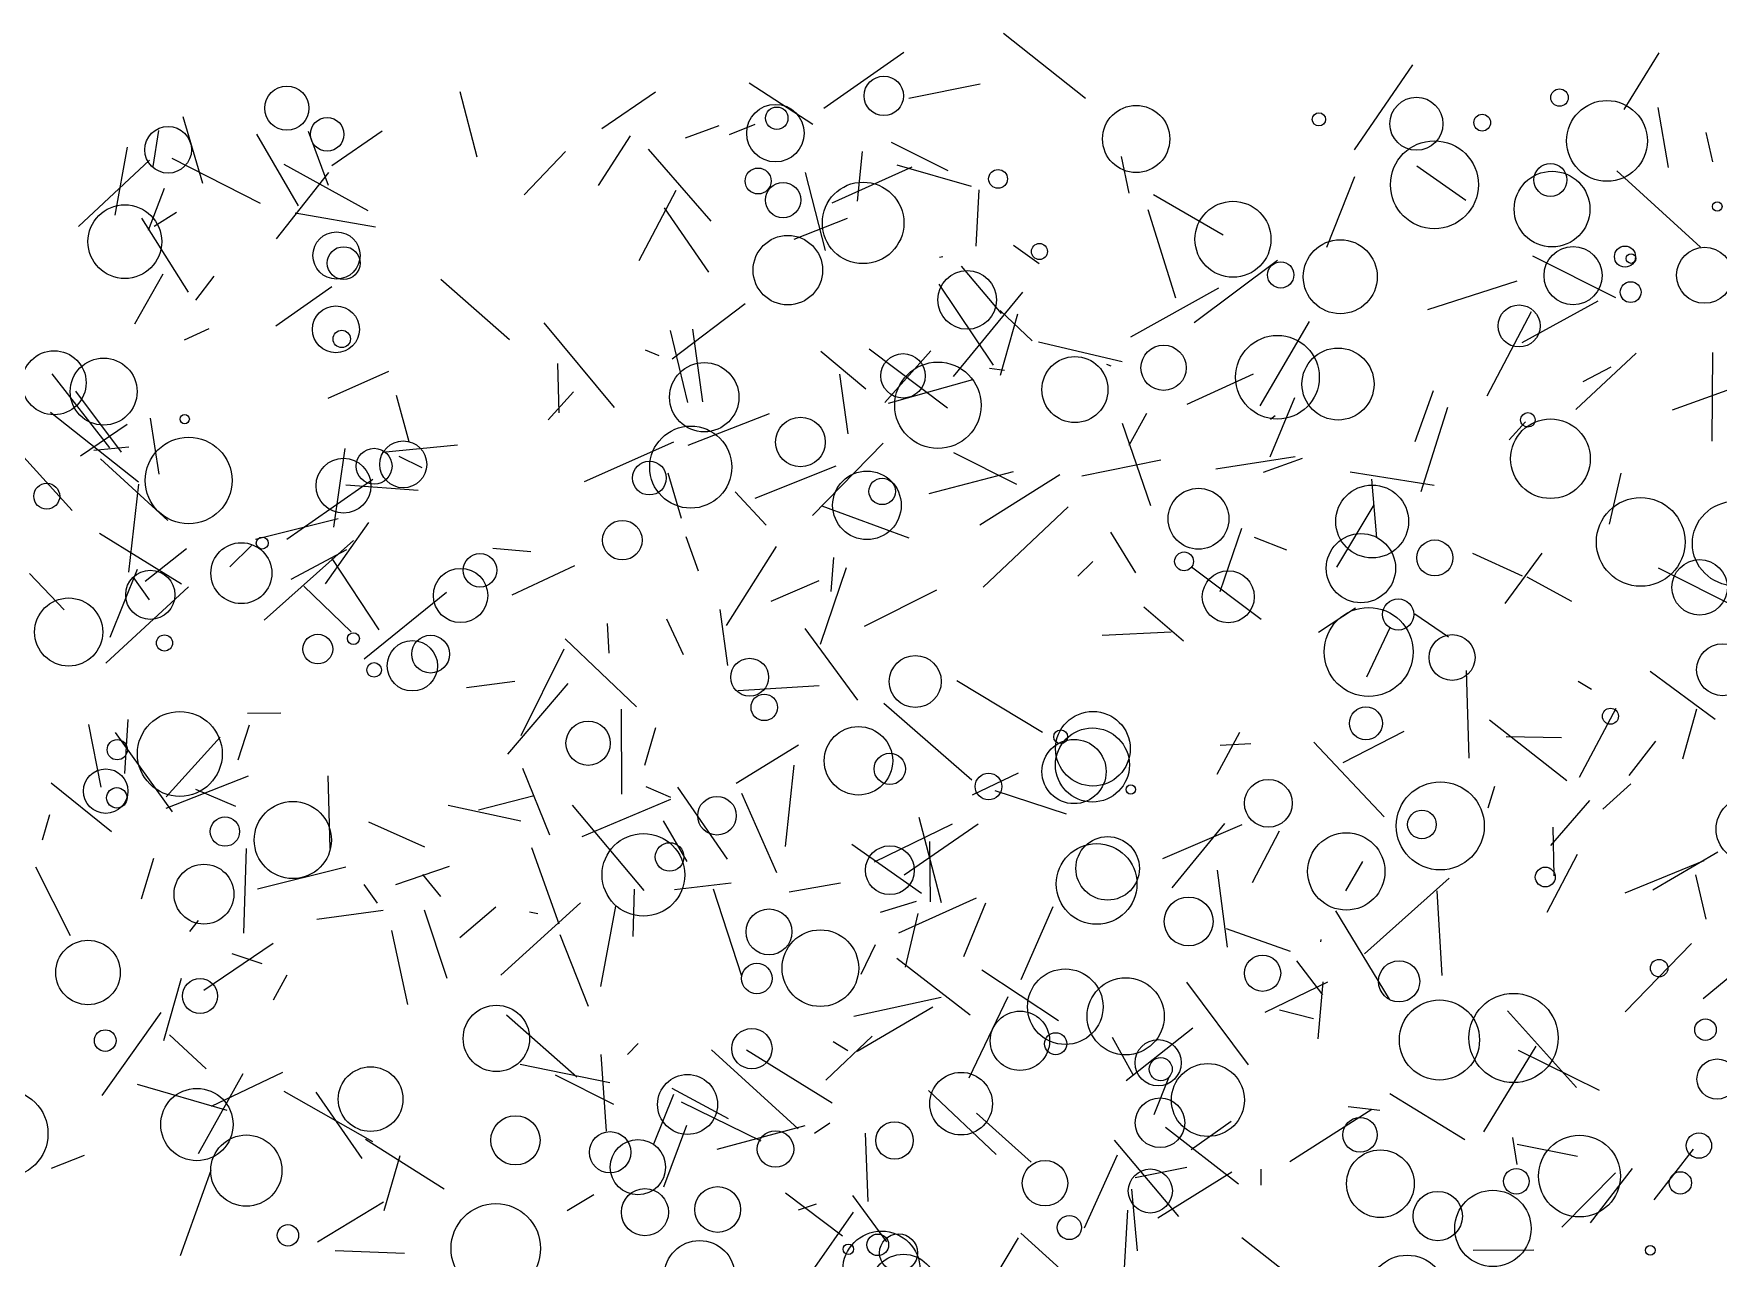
# Model space of a CAD drawing. Header units: millimetres. Extents: x -15 to 2017, y -16 to 2019.
# Drawn here: x 974.7 to 1350.7, y 1740.4 to 2013.7 of the extents above; entities that cross this region are included whole.
import ezdxf

# ---------------------------------------------------------------- set-up
doc = ezdxf.new("R2010")
doc.units = ezdxf.units.MM

msp = doc.modelspace()

# ---------------------------------------------------------------- linework, layer by layer
at = {"color": 50}
for p, q in [((1209.46, 1999.3), (1191.17, 2013.74)), ((1347.41, 1829.08), (1329.84, 1821.88)), ((1061.81, 1818.17), (1066.93, 1802.87))]:
    msp.add_line(p, q, dxfattribs=at)
at = {"color": 185}
msp.add_line((1151.04, 1997.09), (1168.93, 2009.58), dxfattribs=at)
at = {"color": 40}
for p, q in [((1329.65, 1996.81), (1337.48, 2009.43)), ((1221.05, 1742.01), (1219.79, 1755.78))]:
    msp.add_line(p, q, dxfattribs=at)
at = {"color": 114}
msp.add_line((1269.45, 1987.83), (1282.47, 2006.81), dxfattribs=at)
at = {"color": 5}
for p, q in [((1073.68, 1986.14), (1069.89, 2000.79)), ((1046.11, 1900.63), (1026.17, 1882.82)), ((1277.37, 1777.14), (1294.09, 1766.91))]:
    msp.add_line(p, q, dxfattribs=at)
at = {"color": 168}
for p, q in [((1101.51, 1992.54), (1113.44, 2000.72)), ((1179.7, 1837.28), (1162.24, 1828.83))]:
    msp.add_line(p, q, dxfattribs=at)
at = {"color": 222}
for p, q in [((1148.61, 1993.45), (1134.35, 2002.71)), ((1007.68, 1890.83), (989.41, 1902.16))]:
    msp.add_line(p, q, dxfattribs=at)
at = {"color": 141}
for p, q in [((1170.02, 1999.36), (1185.96, 2002.52)), ((1335.49, 1871.44), (1349.99, 1860.74)), ((1220.11, 1781.31), (1215.49, 1789.67))]:
    msp.add_line(p, q, dxfattribs=at)
at = {"color": 99}
for p, q in [((1339.57, 1983.86), (1337.23, 1997.24)), ((1120.8, 1921.91), (1138.93, 1928.93))]:
    msp.add_line(p, q, dxfattribs=at)
at = {"color": 133}
msp.add_line((1012.42, 1980.33), (1008.05, 1995.2), dxfattribs=at)
at = {"color": 25}
for p, q in [((1120.2, 1990.5), (1127.66, 1993.25)), ((1306.96, 1892.64), (1295.88, 1897.72)), ((1350.56, 1831.02), (1336.08, 1822.56)), ((1052.95, 1751.02), (1056.5, 1763.3))]:
    msp.add_line(p, q, dxfattribs=at)
at = {"color": 44}
for p, q in [((1135.67, 1993.5), (1129.95, 1991.18)), ((1319.03, 1778.49), (1303.66, 1795.63))]:
    msp.add_line(p, q, dxfattribs=at)
at = {"color": 71}
msp.add_line((1002.56, 1992.14), (1001.28, 1984.1), dxfattribs=at)
at = {"color": 84}
for p, q in [((1033.81, 1975.29), (1024.48, 1991.27)), ((1005.53, 1985.94), (1025.28, 1975.89)), ((1262.41, 1802.11), (1261.26, 1789.33))]:
    msp.add_line(p, q, dxfattribs=at)
at = {"color": 124}
for p, q in [((1035.93, 1991.94), (1040.4, 1979.89)), ((1316.89, 1846.95), (1299.62, 1860.53))]:
    msp.add_line(p, q, dxfattribs=at)
at = {"color": 10}
msp.add_line((1052.5, 1991.99), (1041.22, 1984.26), dxfattribs=at)
at = {"color": 43}
for p, q in [((1107.81, 1990.93), (1100.67, 1979.83)), ((1165.09, 1744.08), (1157.49, 1754.37))]:
    msp.add_line(p, q, dxfattribs=at)
at = {"color": 183}
for p, q in [((1166.05, 1989.51), (1178.69, 1983.23)), ((1030.55, 1984.6), (1049.25, 1974.24))]:
    msp.add_line(p, q, dxfattribs=at)
at = {"color": 139}
for p, q in [((1347.88, 1991.69), (1349.36, 1985.13)), ((1232.08, 1760.62), (1220.53, 1758.33))]:
    msp.add_line(p, q, dxfattribs=at)
at = {"color": 126}
for p, q in [((984.68, 1970.72), (1000.56, 1985.47)), ((1215.14, 1939.51), (1214.2, 1939.91)), ((1091.98, 1814.96), (1085.84, 1832.01)), ((1142.48, 1754.98), (1155.22, 1745.37))]:
    msp.add_line(p, q, dxfattribs=at)
at = {"color": 154}
for p, q in [((995.58, 1988.37), (992.83, 1973.2)), ((1153.1, 1788.78), (1156.37, 1786.73))]:
    msp.add_line(p, q, dxfattribs=at)
at = {"color": 16}
for p, q in [((1093.39, 1987.45), (1084.16, 1977.76)), ((976.63, 1833.8), (978.32, 1839.47))]:
    msp.add_line(p, q, dxfattribs=at)
at = {"color": 112}
for p, q in [((1125.87, 1971.85), (1111.89, 1987.96)), ((1140.55, 1826.41), (1132.73, 1844.14))]:
    msp.add_line(p, q, dxfattribs=at)
at = {"color": 227}
msp.add_line((1158.56, 1976.34), (1159.67, 1987.4), dxfattribs=at)
at = {"color": 128}
for p, q in [((1217.41, 1986.34), (1219.09, 1978.13)), ((1149.98, 1868.18), (1131.9, 1867.06)), ((1086.36, 1843.61), (1073.98, 1840.43))]:
    msp.add_line(p, q, dxfattribs=at)
at = {"color": 162}
for p, q in [((1028.92, 1967.94), (1040.59, 1982.75)), ((1077.17, 1898.86), (1085.68, 1898.12)), ((1083.51, 1857.07), (1093.1, 1876.44)), ((1057.49, 1741.41), (1042.01, 1742.05))]:
    msp.add_line(p, q, dxfattribs=at)
at = {"color": 254}
for p, q in [((1151.38, 1965.33), (1146.92, 1982.74)), ((1119.7, 1875.06), (1116.01, 1883.05)), ((1159.34, 1803.81), (1162.56, 1810.39))]:
    msp.add_line(p, q, dxfattribs=at)
at = {"color": 134}
msp.add_line((1152.89, 1976), (1170.76, 1983.99), dxfattribs=at)
at = {"color": 60}
for p, q in [((1167.32, 1984.47), (1183.96, 1979.72)), ((1160.41, 1934.35), (1150.36, 1942.79)), ((1042.68, 1905.45), (1024.21, 1900.8))]:
    msp.add_line(p, q, dxfattribs=at)
at = {"color": 127}
msp.add_line((1263.33, 1966.09), (1269.54, 1981.89), dxfattribs=at)
at = {"color": 51}
for p, q in [((1294.31, 1976.5), (1283.37, 1984.19)), ((1252.26, 1963.1), (1233.66, 1949.2)), ((1347.96, 1816.07), (1345.65, 1825.94))]:
    msp.add_line(p, q, dxfattribs=at)
at = {"color": 101}
for p, q in [((1346.68, 1966.05), (1328.02, 1983.09)), ((1083.4, 1837.95), (1067.22, 1841.48))]:
    msp.add_line(p, q, dxfattribs=at)
at = {"color": 217}
for p, q in [((1000.34, 1969.91), (1003.92, 1979.28)), ((1205.54, 1908.1), (1186.59, 1890.18)), ((1233.4, 1791.74), (1218.52, 1779.97))]:
    msp.add_line(p, q, dxfattribs=at)
at = {"color": 107}
for p, q in [((1118.02, 1978.75), (1109.74, 1963.01)), ((1178.64, 1930.17), (1161.15, 1943.35))]:
    msp.add_line(p, q, dxfattribs=at)
at = {"color": 167}
msp.add_line((1185.61, 1978.91), (1184.94, 1966.27), dxfattribs=at)
at = {"color": 22}
for p, q in [((1224.6, 1977.81), (1240.17, 1968.81)), ((1146.81, 1880.98), (1158.58, 1864.97))]:
    msp.add_line(p, q, dxfattribs=at)
at = {"color": 1}
msp.add_line((1006.57, 1973.85), (1001.59, 1970.68), dxfattribs=at)
at = {"color": 109}
for p, q in [((1115.4, 1974.87), (1125.28, 1960.47)), ((1004.61, 1905.1), (989.63, 1918.86)), ((1004.25, 1840.85), (1022.63, 1848.05))]:
    msp.add_line(p, q, dxfattribs=at)
at = {"color": 210}
msp.add_line((1223.36, 1974.47), (1229.51, 1954.78), dxfattribs=at)
at = {"color": 253}
msp.add_line((1009.26, 1956.02), (998.84, 1972.56), dxfattribs=at)
at = {"color": 199}
for p, q in [((1050.98, 1970.57), (1033.04, 1973.69)), ((1150.3, 1877.48), (1156.09, 1894.6))]:
    msp.add_line(p, q, dxfattribs=at)
at = {"color": 189}
for p, q in [((1156.22, 1972.47), (1144.35, 1967.81)), ((1044.14, 1921.12), (1041.59, 1903.6))]:
    msp.add_line(p, q, dxfattribs=at)
at = {"color": 95}
for p, q in [((1199.12, 1962.35), (1193.37, 1966.45)), ((1140.43, 1899.28), (1129.26, 1881.61)), ((1071.28, 1867.78), (1082.07, 1869.22))]:
    msp.add_line(p, q, dxfattribs=at)
at = {"color": 144}
msp.add_line((1177.62, 1963.96), (1176.87, 1963.74), dxfattribs=at)
at = {"color": 23}
for p, q in [((1309.19, 1964.14), (1327.69, 1954.82)), ((1117.16, 1941.13), (1133.46, 1953.5)), ((1095.15, 1933.77), (1089.52, 1927.52))]:
    msp.add_line(p, q, dxfattribs=at)
at = {"color": 187}
for p, q in [((997.26, 1948.96), (1003.56, 1960.12)), ((995.05, 1848.62), (995.82, 1860.67))]:
    msp.add_line(p, q, dxfattribs=at)
at = {"color": 156}
for p, q in [((1014.89, 1959.64), (1010.78, 1954.23)), ((1327.7, 1759.46), (1315.78, 1747.33))]:
    msp.add_line(p, q, dxfattribs=at)
at = {"color": 213}
for p, q in [((1080.86, 1945.4), (1065.53, 1958.85)), ((1197.54, 1945.14), (1190.43, 1951.97))]:
    msp.add_line(p, q, dxfattribs=at)
at = {"color": 246}
for p, q in [((1181.73, 1961.84), (1190.62, 1951.31)), ((1179.97, 1937.21), (1195.47, 1956)), ((1114.26, 1941.86), (1111.23, 1943.06)), ((1277.42, 1881.27), (1272.12, 1870.11)), ((1241.94, 1770.9), (1233.05, 1764.55))]:
    msp.add_line(p, q, dxfattribs=at)
at = {"color": 143}
msp.add_line((1041.21, 1957.22), (1028.71, 1948.46), dxfattribs=at)
at = {"color": 32}
for p, q in [((1176.7, 1957.79), (1188.85, 1939.76)), ((1108.68, 1822.8), (1108.43, 1812.24))]:
    msp.add_line(p, q, dxfattribs=at)
at = {"color": 7}
for p, q in [((1219.59, 1946.03), (1239.18, 1956.97)), ((982.91, 1812.35), (975.21, 1827.7))]:
    msp.add_line(p, q, dxfattribs=at)
at = {"color": 129}
msp.add_line((1305.67, 1958.51), (1285.8, 1952.06), dxfattribs=at)
at = {"color": 54}
msp.add_line((1299.11, 1932.87), (1309, 1951.69), dxfattribs=at)
at = {"color": 198}
msp.add_line((1323.76, 1954.04), (1306.8, 1944.74), dxfattribs=at)
at = {"color": 136}
msp.add_line((1013.81, 1947.84), (1008.31, 1945.31), dxfattribs=at)
at = {"color": 49}
for p, q in [((1104.3, 1930.26), (1088.65, 1949.19)), ((1259.39, 1949.49), (1248.32, 1930.66)), ((1111.35, 1845.71), (1116.82, 1843.31)), ((1365.94, 1813.77), (1347.26, 1798.31))]:
    msp.add_line(p, q, dxfattribs=at)
at = {"color": 225}
for p, q in [((1121.73, 1947.75), (1123.93, 1931.58)), ((1244.27, 1903.28), (1239.4, 1889.12)), ((990.77, 1873.22), (1009.25, 1890.26)), ((1289.04, 1803.48), (1287.93, 1822.38))]:
    msp.add_line(p, q, dxfattribs=at)
at = {"color": 255}
msp.add_line((1190.47, 1937.48), (1194.32, 1951.18), dxfattribs=at)
at = {"color": 105}
for p, q in [((1116.72, 1947.51), (1120.63, 1931.44)), ((1083.78, 1849.78), (1089.79, 1834.91)), ((1012.7, 1800.25), (1028.14, 1810.72))]:
    msp.add_line(p, q, dxfattribs=at)
at = {"color": 193}
msp.add_line((1198.92, 1944.93), (1217.66, 1940.59), dxfattribs=at)
at = {"color": 228}
msp.add_line((1091.61, 1940.11), (1091.92, 1929.1), dxfattribs=at)
at = {"color": 111}
msp.add_line((1174.91, 1942.92), (1164.66, 1931.38), dxfattribs=at)
at = {"color": 108}
for p, q in [((1318.86, 1929.87), (1332.37, 1942.39)), ((1232.13, 1931.05), (1246.94, 1937.78)), ((1061.37, 1916.82), (1056.24, 1919.35))]:
    msp.add_line(p, q, dxfattribs=at)
at = {"color": 121}
for p, q in [((1349.38, 1942.58), (1349.2, 1922.77)), ((1194.39, 1848.65), (1184.17, 1843.74)), ((1324.12, 1777.83), (1306.1, 1786.79))]:
    msp.add_line(p, q, dxfattribs=at)
at = {"color": 35}
for p, q in [((978.72, 1937.79), (991.65, 1921.29)), ((1153.23, 1896.78), (1152.61, 1889.22)), ((1248.67, 1882.99), (1233.09, 1894.64)), ((989.76, 1845.52), (987.02, 1859.55)), ((1252.71, 1795.82), (1260.31, 1793.91))]:
    msp.add_line(p, q, dxfattribs=at)
at = {"color": 192}
for p, q in [((1040.4, 1932.36), (1053.97, 1938.39)), ((1328.93, 1915.66), (1326.29, 1904.25)), ((1003.76, 1788.99), (1007.71, 1802.89))]:
    msp.add_line(p, q, dxfattribs=at)
at = {"color": 116}
for p, q in [((1156.45, 1924.41), (1154.61, 1937.72)), ((1174.85, 1819.93), (1174.72, 1833.42)), ((1249.52, 1795.32), (1263.51, 1802.07))]:
    msp.add_line(p, q, dxfattribs=at)
at = {"color": 85}
for p, q in [((1165.51, 1931.29), (1184.27, 1936.53)), ((1251.74, 1928.45), (1250.7, 1927.59))]:
    msp.add_line(p, q, dxfattribs=at)
at = {"color": 64}
for p, q in [((1188.01, 1939.08), (1191.34, 1938.62)), ((1144.34, 1850.47), (1142.45, 1832.28))]:
    msp.add_line(p, q, dxfattribs=at)
at = {"color": 207}
for p, q in [((1320.54, 1936.07), (1326.78, 1939.35)), ((1104.53, 1818.95), (1101.18, 1801.06))]:
    msp.add_line(p, q, dxfattribs=at)
at = {"color": 172}
msp.add_line((984.03, 1933.95), (994.26, 1920.33), dxfattribs=at)
at = {"color": 55}
for p, q in [((1058.51, 1922.65), (1055.65, 1932.99)), ((997.8, 1779.26), (1017.79, 1773.42))]:
    msp.add_line(p, q, dxfattribs=at)
at = {"color": 180}
for p, q in [((1250.65, 1919.27), (1256.19, 1932.56)), ((1180.76, 1869.38), (1199.87, 1857.79))]:
    msp.add_line(p, q, dxfattribs=at)
at = {"color": 147}
for p, q in [((1287.07, 1933.99), (1282.91, 1922.61)), ((1177.26, 1798.56), (1157.72, 1794.37))]:
    msp.add_line(p, q, dxfattribs=at)
at = {"color": 41}
msp.add_line((1340.43, 1929.8), (1357.21, 1935.81), dxfattribs=at)
at = {"color": 66}
for p, q in [((998.07, 1913.63), (978.48, 1929.16)), ((1195.12, 1802.58), (1202.25, 1818.92))]:
    msp.add_line(p, q, dxfattribs=at)
at = {"color": 45}
msp.add_line((1219.2, 1921.88), (1223.16, 1929.01), dxfattribs=at)
at = {"color": 47}
for p, q in [((1290.2, 1930.29), (1284.29, 1911.49)), ((1243.61, 1756.95), (1227.33, 1769.55))]:
    msp.add_line(p, q, dxfattribs=at)
at = {"color": 241}
msp.add_line((983.28, 1907.32), (965.37, 1927), dxfattribs=at)
at = {"color": 62}
for p, q in [((995.53, 1926.49), (985.15, 1919.44)), ((995.9, 1921.45), (988.13, 1920.66)), ((1265.26, 1817.92), (1277.21, 1798.23))]:
    msp.add_line(p, q, dxfattribs=at)
at = {"color": 215}
msp.add_line((1002.73, 1915.44), (1000.76, 1927.88), dxfattribs=at)
at = {"color": 48}
msp.add_line((1224.03, 1908.34), (1217.71, 1926.74), dxfattribs=at)
at = {"color": 34}
for p, q in [((1304.01, 1923.07), (1307.67, 1927.09)), ((1077.81, 1818.78), (1069.79, 1811.94)), ((1137.06, 1766.52), (1119.29, 1775.21))]:
    msp.add_line(p, q, dxfattribs=at)
at = {"color": 197}
for p, q in [((1069.25, 1921.85), (1052.47, 1920.24)), ((1023.33, 1899.51), (1018.48, 1894.73)), ((1336.65, 1855.79), (1330.7, 1848.14)), ((1300.69, 1845.67), (1299.21, 1840.87))]:
    msp.add_line(p, q, dxfattribs=at)
at = {"color": 57}
for p, q in [((1117.47, 1922.58), (1097.58, 1913.71)), ((1189.23, 1844.83), (1205.1, 1839.56))]:
    msp.add_line(p, q, dxfattribs=at)
at = {"color": 209}
for p, q in [((1164.26, 1922.35), (1148.52, 1906.21)), ((1116.26, 1915.69), (1119.22, 1905.6)), ((1203.82, 1738.01), (1195, 1745.98))]:
    msp.add_line(p, q, dxfattribs=at)
at = {"color": 194}
for p, q in [((1194.13, 1913.1), (1180.03, 1920.18)), ((1331.12, 1846.32), (1324.89, 1840.62)), ((1163.69, 1817.66), (1171.7, 1820.08)), ((1275.16, 1773.35), (1268.08, 1774.18)), ((1305.79, 1761.29), (1304.81, 1767.32))]:
    msp.add_line(p, q, dxfattribs=at)
at = {"color": 37}
for p, q in [((1226.23, 1918.55), (1208.6, 1914.97)), ((1160.25, 1768.29), (1160.83, 1753.08)), ((1248.66, 1756.7), (1248.66, 1760.3))]:
    msp.add_line(p, q, dxfattribs=at)
at = {"color": 135}
for p, q in [((1256.24, 1919.27), (1238.5, 1916.55)), ((1096.76, 1819.69), (1078.93, 1803.6))]:
    msp.add_line(p, q, dxfattribs=at)
at = {"color": 152}
for p, q in [((1249.14, 1915.88), (1257.85, 1919.01)), ((1022.09, 1831.87), (1021.49, 1812.98))]:
    msp.add_line(p, q, dxfattribs=at)
at = {"color": 38}
for p, q in [((1031.19, 1900.92), (1050.38, 1914.26)), ((1172.05, 1817.33), (1169.21, 1805.33))]:
    msp.add_line(p, q, dxfattribs=at)
at = {"color": 175}
msp.add_line((1135.75, 1910.08), (1153.8, 1917.24), dxfattribs=at)
at = {"color": 132}
for p, q in [((1174.52, 1911.06), (1193.36, 1915.97)), ((1167.34, 1807.38), (1183.71, 1794.73))]:
    msp.add_line(p, q, dxfattribs=at)
at = {"color": 100}
for p, q in [((1185.88, 1904.09), (1203.75, 1915.34)), ((1314.05, 1825.77), (1313.83, 1836.6)), ((1319.19, 1830.49), (1312.42, 1817.57))]:
    msp.add_line(p, q, dxfattribs=at)
at = {"color": 218}
msp.add_line((1268.5, 1915.94), (1287.25, 1912.96), dxfattribs=at)
at = {"color": 88}
for p, q in [((1274.43, 1901.17), (1273.32, 1914.29)), ((1176.16, 1889.54), (1160.04, 1881.43)), ((1271.28, 1828.93), (1267.46, 1822.38))]:
    msp.add_line(p, q, dxfattribs=at)
at = {"color": 216}
msp.add_line((995.96, 1893.51), (998.17, 1913.15), dxfattribs=at)
at = {"color": 91}
msp.add_line((1060.51, 1911.74), (1044.4, 1912.99), dxfattribs=at)
at = {"color": 251}
for p, q in [((1131.24, 1911.44), (1138.16, 1903.99)), ((1319.72, 1847.77), (1327.84, 1863.14))]:
    msp.add_line(p, q, dxfattribs=at)
at = {"color": 186}
msp.add_line((1170.11, 1901.11), (1150.65, 1908.28), dxfattribs=at)
at = {"color": 243}
msp.add_line((1265.53, 1894.64), (1273.9, 1908.6), dxfattribs=at)
at = {"color": 14}
for p, q in [((1039.8, 1890.9), (1049.47, 1904.6)), ((1040.86, 1831.85), (1040.45, 1848.08))]:
    msp.add_line(p, q, dxfattribs=at)
at = {"color": 238}
for p, q in [((1220.69, 1893.35), (1215.11, 1902.5)), ((1104.21, 1774.71), (1091.19, 1781.26))]:
    msp.add_line(p, q, dxfattribs=at)
at = {"color": 142}
for p, q in [((1008.84, 1898.71), (999.61, 1891.45)), ((1186.31, 1804.79), (1203.39, 1793.45))]:
    msp.add_line(p, q, dxfattribs=at)
at = {"color": 151}
msp.add_line((1120.24, 1901.48), (1123.02, 1893.8), dxfattribs=at)
at = {"color": 214}
msp.add_line((1254.37, 1898.46), (1247.19, 1901.27), dxfattribs=at)
at = {"color": 233}
for p, q in [((1032.2, 1891.96), (1044.62, 1898.57)), ((978.58, 1846.54), (992.08, 1835.63))]:
    msp.add_line(p, q, dxfattribs=at)
at = {"color": 29}
for p, q in [((1041.25, 1896.56), (1051.73, 1880.68)), ((973.75, 1893.22), (981.51, 1885.16))]:
    msp.add_line(p, q, dxfattribs=at)
at = {"color": 164}
for p, q in [((1095.37, 1894.95), (1081.4, 1888.4)), ((1260.4, 1855.62), (1276.12, 1838.93)), ((1066.3, 1755.78), (1048.74, 1766.9))]:
    msp.add_line(p, q, dxfattribs=at)
at = {"color": 56}
for p, q in [((1211.11, 1895.89), (1207.72, 1892.63)), ((1231.3, 1878.11), (1222.49, 1885.72)), ((1016.35, 1856.68), (1004.23, 1843.42)), ((1329.92, 1795.41), (1344.7, 1810.66))]:
    msp.add_line(p, q, dxfattribs=at)
at = {"color": 231}
for p, q in [((1303.07, 1886.56), (1311.36, 1897.78)), ((1022.76, 1859.39), (1020.23, 1851.55)), ((1129.56, 1829.47), (1118.44, 1845.56))]:
    msp.add_line(p, q, dxfattribs=at)
at = {"color": 179}
for p, q in [((997.81, 1894.1), (991.73, 1878.96)), ((1148.97, 1768.32), (1152.4, 1770.6))]:
    msp.add_line(p, q, dxfattribs=at)
at = {"color": 249}
for p, q in [((996.8, 1892.49), (1000.5, 1887.36)), ((1045.56, 1880.25), (1034.96, 1890.43)), ((1145.39, 1751.16), (1149.41, 1752.51))]:
    msp.add_line(p, q, dxfattribs=at)
at = {"color": 200}
msp.add_line((1149.93, 1891.62), (1139.25, 1887.01), dxfattribs=at)
at = {"color": 52}
for p, q in [((1307.97, 1892.46), (1317.9, 1887.08)), ((1116.85, 1842.77), (1097.03, 1834.46)), ((1117.69, 1822.73), (1130.38, 1824.16))]:
    msp.add_line(p, q, dxfattribs=at)
at = {"color": 146}
for p, q in [((1355.55, 1885.3), (1337.33, 1894.46)), ((1322.14, 1748.27), (1331.55, 1760.42))]:
    msp.add_line(p, q, dxfattribs=at)
at = {"color": 90}
msp.add_line((1066.84, 1888.99), (1048.42, 1874.08), dxfattribs=at)
at = {"color": 205}
msp.add_line((1127.84, 1885.21), (1129.57, 1872.7), dxfattribs=at)
at = {"color": 202}
msp.add_line((1261.47, 1880.17), (1269.69, 1885.54), dxfattribs=at)
at = {"color": 131}
for p, q in [((1282.93, 1884.22), (1290.43, 1879.13)), ((1244.35, 1837.1), (1226.62, 1829.53))]:
    msp.add_line(p, q, dxfattribs=at)
at = {"color": 138}
msp.add_line((1103.13, 1875.44), (1102.78, 1882.05), dxfattribs=at)
at = {"color": 130}
for p, q in [((1213.16, 1879.45), (1228.55, 1880.2)), ((1051.42, 1819.64), (1048.46, 1823.82))]:
    msp.add_line(p, q, dxfattribs=at)
at = {"color": 68}
for p, q in [((1109.2, 1863.51), (1093.35, 1878.64)), ((1182.31, 1807.71), (1187.22, 1819.73))]:
    msp.add_line(p, q, dxfattribs=at)
at = {"color": 73}
for p, q in [((1080.49, 1852.92), (1093.98, 1868.68)), ((992.87, 1857.78), (1005.64, 1840.01)), ((1019.79, 1841.26), (1010.91, 1845.01))]:
    msp.add_line(p, q, dxfattribs=at)
at = {"color": 103}
msp.add_line((1294.37, 1871.56), (1295, 1851.98), dxfattribs=at)
at = {"color": 166}
for p, q in [((1322.37, 1867.34), (1319.37, 1869.12)), ((1309.91, 1787.69), (1298.24, 1768.57))]:
    msp.add_line(p, q, dxfattribs=at)
at = {"color": 240}
for p, q in [((1022.43, 1862.09), (1029.86, 1862.16)), ((1110.97, 1822.44), (1094.92, 1841.49))]:
    msp.add_line(p, q, dxfattribs=at)
at = {"color": 176}
msp.add_line((1105.82, 1862.96), (1105.86, 1843.98), dxfattribs=at)
at = {"color": 75}
msp.add_line((1184.1, 1847.07), (1164.4, 1864.25), dxfattribs=at)
at = {"color": 221}
msp.add_line((1345.83, 1862.95), (1342.66, 1851.76), dxfattribs=at)
at = {"color": 53}
msp.add_line((1113.5, 1858.76), (1111.05, 1850.35), dxfattribs=at)
at = {"color": 78}
msp.add_line((1238.81, 1848.46), (1243.85, 1857.83), dxfattribs=at)
at = {"color": 122}
msp.add_line((1266.98, 1851.02), (1280.59, 1858.03), dxfattribs=at)
at = {"color": 19}
msp.add_line((1145.41, 1854.89), (1131.45, 1846.33), dxfattribs=at)
at = {"color": 77}
for p, q in [((1246.37, 1855.22), (1239.48, 1854.86)), ((1183.48, 1780.68), (1192.21, 1798.83)), ((1113.09, 1765.92), (1117.59, 1777.04))]:
    msp.add_line(p, q, dxfattribs=at)
at = {"color": 239}
msp.add_line((1315.7, 1856.53), (1303.36, 1856.78), dxfattribs=at)
at = {"color": 46}
msp.add_line((1321.92, 1842.59), (1313.21, 1832.53), dxfattribs=at)
at = {"color": 102}
for p, q in [((1172.26, 1838.83), (1177.21, 1819.81)), ((1085.32, 1817.75), (1087.23, 1817.31))]:
    msp.add_line(p, q, dxfattribs=at)
at = {"color": 94}
for p, q in [((1061.96, 1832.13), (1049.52, 1837.74)), ((1080.25, 1794.73), (1095.9, 1780.91))]:
    msp.add_line(p, q, dxfattribs=at)
at = {"color": 190}
msp.add_line((1115.2, 1837.99), (1120.46, 1828.98), dxfattribs=at)
at = {"color": 72}
msp.add_line((1168.96, 1825.98), (1185.52, 1837.32), dxfattribs=at)
at = {"color": 149}
msp.add_line((1228.81, 1823.04), (1240.55, 1837.44), dxfattribs=at)
at = {"color": 2}
for p, q in [((1246.71, 1824.28), (1252.75, 1835.76)), ((1058.19, 1797.02), (1054.62, 1813.54))]:
    msp.add_line(p, q, dxfattribs=at)
at = {"color": 28}
msp.add_line((1157.3, 1832.83), (1172.87, 1821.88), dxfattribs=at)
at = {"color": 87}
for p, q in [((998.75, 1820.65), (1001.55, 1829.69)), ((1185.06, 1820.78), (1167.68, 1812.97)), ((1216.53, 1763.39), (1209.15, 1747.09))]:
    msp.add_line(p, q, dxfattribs=at)
at = {"color": 69}
for p, q in [((1024.67, 1822.85), (1044.38, 1827.75)), ((1101.29, 1785.89), (1102.47, 1768.77))]:
    msp.add_line(p, q, dxfattribs=at)
at = {"color": 70}
msp.add_line((1055.54, 1823.85), (1067.5, 1827.92), dxfattribs=at)
at = {"color": 21}
msp.add_line((1065.6, 1821.16), (1061.53, 1826.08), dxfattribs=at)
at = {"color": 161}
for p, q in [((1143.31, 1822.2), (1154.78, 1824.16)), ((1185.13, 1772.8), (1197.35, 1761.8))]:
    msp.add_line(p, q, dxfattribs=at)
at = {"color": 232}
for p, q in [((1241.13, 1809.8), (1238.92, 1827.05)), ((1115.3, 1756.33), (1120.48, 1770.06))]:
    msp.add_line(p, q, dxfattribs=at)
at = {"color": 237}
for p, q in [((1271.68, 1808.37), (1290.63, 1825.22)), ((1099.72, 1754.52), (1093.76, 1750.96))]:
    msp.add_line(p, q, dxfattribs=at)
at = {"color": 26}
for p, q in [((1132.71, 1803.37), (1126.39, 1822.81)), ((1014.37, 1774.31), (1030.32, 1781.89))]:
    msp.add_line(p, q, dxfattribs=at)
at = {"color": 165}
msp.add_line((1052.71, 1817.99), (1037.86, 1816), dxfattribs=at)
at = {"color": 163}
msp.add_line((1011.44, 1815.78), (1009.46, 1813.29), dxfattribs=at)
at = {"color": 104}
msp.add_line((1092.13, 1812.64), (1098.45, 1796.66), dxfattribs=at)
at = {"color": 117}
msp.add_line((1240.86, 1813.99), (1255.11, 1808.96), dxfattribs=at)
at = {"color": 9}
msp.add_line((1261.94, 1811.55), (1261.9, 1810.98), dxfattribs=at)
at = {"color": 188}
msp.add_line((1025.69, 1806.14), (1019, 1808.35), dxfattribs=at)
at = {"color": 113}
msp.add_line((1256.5, 1806.81), (1262.35, 1799.16), dxfattribs=at)
at = {"color": 8}
msp.add_line((1028.24, 1798.1), (1031.26, 1803.62), dxfattribs=at)
at = {"color": 252}
for p, q in [((1231.99, 1801.99), (1245.72, 1783.58)), ((1030.56, 1777.7), (1050.33, 1766.41))]:
    msp.add_line(p, q, dxfattribs=at)
at = {"color": 212}
msp.add_line((1003.07, 1795.26), (989.91, 1776.7), dxfattribs=at)
at = {"color": 250}
msp.add_line((1175.36, 1796.45), (1158.47, 1786.52), dxfattribs=at)
at = {"color": 31}
msp.add_line((1005.04, 1790.24), (1013.18, 1782.68), dxfattribs=at)
at = {"color": 170}
msp.add_line((1161.85, 1789.96), (1151.5, 1780.13), dxfattribs=at)
at = {"color": 247}
msp.add_line((1107.24, 1785.9), (1109.58, 1788.31), dxfattribs=at)
at = {"color": 93}
msp.add_line((1125.99, 1786.88), (1145.31, 1769.3), dxfattribs=at)
at = {"color": 169}
msp.add_line((1152.88, 1775.02), (1133.78, 1786.81), dxfattribs=at)
at = {"color": 145}
msp.add_line((1103.29, 1779.51), (1083.3, 1783.67), dxfattribs=at)
at = {"color": 157}
msp.add_line((1021.36, 1781.54), (1011.42, 1763.69), dxfattribs=at)
at = {"color": 81}
msp.add_line((1224.75, 1772.46), (1228.15, 1780.87), dxfattribs=at)
at = {"color": 39}
msp.add_line((1048.04, 1762.62), (1037.71, 1777.47), dxfattribs=at)
at = {"color": 171}
msp.add_line((1117.14, 1778.34), (1129.71, 1771.56), dxfattribs=at)
at = {"color": 3}
msp.add_line((1174.37, 1777.8), (1189.54, 1763.52), dxfattribs=at)
at = {"color": 36}
msp.add_line((1255.02, 1761.97), (1273.33, 1773.67), dxfattribs=at)
at = {"color": 153}
msp.add_line((1127.23, 1764.71), (1146.85, 1770.03), dxfattribs=at)
at = {"color": 206}
for p, q in [((985.94, 1763.31), (978.62, 1760.39)), ((1345.04, 1764.73), (1336.26, 1753.46))]:
    msp.add_line(p, q, dxfattribs=at)
at = {"color": 229}
msp.add_line((1215.81, 1766.72), (1230.21, 1749.71), dxfattribs=at)
at = {"color": 30}
msp.add_line((1305.79, 1765.85), (1319.27, 1763.19), dxfattribs=at)
at = {"color": 11}
msp.add_line((1014.26, 1759.94), (1007.36, 1740.93), dxfattribs=at)
at = {"color": 79}
msp.add_line((1225.55, 1749.38), (1242.13, 1759.7), dxfattribs=at)
at = {"color": 150}
for p, q in [((1052.79, 1752.9), (1038.02, 1744)), ((1148.49, 1737.54), (1157.65, 1750.67))]:
    msp.add_line(p, q, dxfattribs=at)
at = {"color": 125}
msp.add_line((1218.8, 1751.11), (1217.82, 1734.32), dxfattribs=at)
at = {"color": 97}
msp.add_line((1184.68, 1728.61), (1194.5, 1744.93), dxfattribs=at)
at = {"color": 63}
msp.add_line((1244.35, 1745.05), (1256.94, 1735.09), dxfattribs=at)
at = {"color": 24}
msp.add_line((1295.95, 1742.19), (1309.52, 1742.25), dxfattribs=at)
at = {"color": 79}
msp.add_circle((1164.43, 1999.86), 4.4, dxfattribs=at)
at = {"color": 92}
msp.add_circle((1031.19, 1997.12), 4.91, dxfattribs=at)
at = {"color": 219}
msp.add_circle((1315.24, 1999.47), 1.95, dxfattribs=at)
at = {"color": 114}
msp.add_circle((1140.25, 1991.53), 6.42, dxfattribs=at)
at = {"color": 224}
for centre, radius in [((1140.55, 1994.87), 2.49), ((1279.43, 1802.19), 4.6)]:
    msp.add_circle(centre, radius, dxfattribs=at)
at = {"color": 149}
msp.add_circle((1220.75, 1990.23), 7.5, dxfattribs=at)
at = {"color": 248}
for centre, radius in [((1283.3, 1993.63), 5.92), ((1043.46, 1945.59), 1.94)]:
    msp.add_circle(centre, radius, dxfattribs=at)
at = {"color": 3}
msp.add_circle((1325.82, 1989.8), 9.02, dxfattribs=at)
at = {"color": 129}
msp.add_circle((1004.7, 1987.82), 5.22, dxfattribs=at)
at = {"color": 2}
msp.add_circle((1040.2, 1991.26), 3.75, dxfattribs=at)
at = {"color": 156}
for centre, radius in [((1261.54, 1994.61), 1.48), ((1223.91, 1755.4), 4.92)]:
    msp.add_circle(centre, radius, dxfattribs=at)
at = {"color": 239}
for centre, radius in [((1297.98, 1993.88), 1.87), ((979.25, 1935.81), 7.15)]:
    msp.add_circle(centre, radius, dxfattribs=at)
at = {"color": 117}
for centre, radius in [((1287.31, 1980.02), 9.81), ((1281.24, 1732.34), 8.73)]:
    msp.add_circle(centre, radius, dxfattribs=at)
at = {"color": 254}
msp.add_circle((1136.37, 1980.85), 2.9, dxfattribs=at)
at = {"color": 215}
for centre, radius in [((1189.92, 1981.32), 2.1), ((1218.41, 1794.39), 8.61), ((1202.78, 1788.26), 2.47)]:
    msp.add_circle(centre, radius, dxfattribs=at)
at = {"color": 143}
msp.add_circle((1313.57, 1974.58), 8.45, dxfattribs=at)
at = {"color": 197}
for centre, radius in [((1313.2, 1981.08), 3.69), ((1021.05, 1893.31), 6.8), ((1059.22, 1872.63), 5.62), ((1166.83, 1766.68), 4.18)]:
    msp.add_circle(centre, radius, dxfattribs=at)
at = {"color": 104}
msp.add_circle((1141.95, 1976.59), 3.94, dxfattribs=at)
at = {"color": 232}
for centre, radius in [((1159.81, 1971.5), 9.1), ((1109.55, 1760.72), 6.17)]:
    msp.add_circle(centre, radius, dxfattribs=at)
at = {"color": 201}
for centre, radius in [((995.04, 1967.31), 8.23), ((1187.8, 1845.69), 2.99)]:
    msp.add_circle(centre, radius, dxfattribs=at)
at = {"color": 75}
msp.add_circle((1242.36, 1967.84), 8.48, dxfattribs=at)
at = {"color": 41}
msp.add_circle((1350.43, 1975.16), 1.07, dxfattribs=at)
at = {"color": 175}
for centre, radius in [((1042.28, 1964.23), 5.26), ((1199.17, 1965.11), 1.79), ((1000.73, 1888.48), 5.49), ((1134.49, 1870.08), 4.23), ((1304.98, 1789.56), 9.96)]:
    msp.add_circle(centre, radius, dxfattribs=at)
at = {"color": 65}
msp.add_circle((1143.01, 1960.95), 7.75, dxfattribs=at)
at = {"color": 23}
for centre, radius in [((1266.31, 1959.48), 8.26), ((1347.81, 1791.4), 2.4)]:
    msp.add_circle(centre, radius, dxfattribs=at)
at = {"color": 252}
for centre, radius in [((1043.88, 1962.52), 3.67), ((982.51, 1880.17), 7.6), ((1335.48, 1742.16), 1.08)]:
    msp.add_circle(centre, radius, dxfattribs=at)
at = {"color": 99}
msp.add_circle((1253.02, 1959.89), 2.93, dxfattribs=at)
at = {"color": 24}
for centre, radius in [((1318.26, 1959.73), 6.49), ((1168.73, 1937.35), 4.96), ((1163.91, 1737.82), 8.62)]:
    msp.add_circle(centre, radius, dxfattribs=at)
at = {"color": 74}
for centre, radius in [((1329.85, 1963.97), 2.35), ((1203.9, 1856.8), 1.54), ((1134.98, 1787.17), 4.5)]:
    msp.add_circle(centre, radius, dxfattribs=at)
at = {"color": 247}
msp.add_circle((1331.19, 1963.55), 1.08, dxfattribs=at)
at = {"color": 204}
msp.add_circle((1347.61, 1959.8), 6.25, dxfattribs=at)
at = {"color": 62}
msp.add_circle((1183.04, 1954.31), 6.56, dxfattribs=at)
at = {"color": 115}
for centre, radius in [((1331.11, 1956.05), 2.33), ((1011.12, 1770.23), 8.07)]:
    msp.add_circle(centre, radius, dxfattribs=at)
at = {"color": 108}
msp.add_circle((1042.14, 1947.74), 5.24, dxfattribs=at)
at = {"color": 163}
msp.add_circle((1306.21, 1948.49), 4.69, dxfattribs=at)
at = {"color": 155}
msp.add_circle((1226.87, 1939.15), 5.05, dxfattribs=at)
at = {"color": 139}
msp.add_circle((1252.28, 1937.04), 9.34, dxfattribs=at)
at = {"color": 13}
for centre, radius in [((990.31, 1933.84), 7.47), ((990.77, 1844.66), 4.96)]:
    msp.add_circle(centre, radius, dxfattribs=at)
at = {"color": 93}
for centre, radius in [((1124.35, 1932.59), 7.74), ((1204.93, 1796.53), 8.43)]:
    msp.add_circle(centre, radius, dxfattribs=at)
at = {"color": 27}
for centre, radius in [((1176.5, 1930.79), 9.64), ((993.35, 1853.9), 2.26), ((1017.39, 1835.62), 3.27)]:
    msp.add_circle(centre, radius, dxfattribs=at)
at = {"color": 209}
for centre, radius in [((1207.09, 1934.28), 7.36), ((1346.35, 1765.53), 2.83), ((1168.81, 1733.96), 7.33)]:
    msp.add_circle(centre, radius, dxfattribs=at)
at = {"color": 84}
msp.add_circle((1265.8, 1935.53), 8.04, dxfattribs=at)
at = {"color": 189}
msp.add_circle((1008.4, 1927.71), 1.04, dxfattribs=at)
at = {"color": 60}
msp.add_circle((1308.17, 1927.53), 1.62, dxfattribs=at)
at = {"color": 64}
msp.add_circle((1121.34, 1916.98), 9.16, dxfattribs=at)
at = {"color": 226}
for centre, radius in [((1145.83, 1922.59), 5.54), ((1273.42, 1904.85), 8.13)]:
    msp.add_circle(centre, radius, dxfattribs=at)
at = {"color": 182}
msp.add_circle((1313.22, 1918.86), 8.89, dxfattribs=at)
at = {"color": 90}
msp.add_circle((1009.28, 1914), 9.68, dxfattribs=at)
at = {"color": 20}
msp.add_circle((1057.18, 1917.59), 5.23, dxfattribs=at)
at = {"color": 202}
msp.add_circle((1043.85, 1912.83), 6.12, dxfattribs=at)
at = {"color": 169}
msp.add_circle((1050.67, 1917.18), 4, dxfattribs=at)
at = {"color": 89}
msp.add_circle((1112.11, 1914.54), 3.78, dxfattribs=at)
at = {"color": 11}
for centre, radius in [((1160.66, 1908.46), 7.65), ((1284.53, 1837.21), 3.19)]:
    msp.add_circle(centre, radius, dxfattribs=at)
at = {"color": 242}
for centre, radius in [((1164.08, 1911.57), 2.96), ((1350.4, 1780.38), 4.49)]:
    msp.add_circle(centre, radius, dxfattribs=at)
at = {"color": 255}
msp.add_circle((977.61, 1910.49), 2.89, dxfattribs=at)
at = {"color": 207}
msp.add_circle((1234.66, 1905.46), 6.79, dxfattribs=at)
at = {"color": 131}
for centre, radius in [((1333.35, 1900.28), 9.89), ((1226.23, 1782.59), 2.57), ((1342.2, 1757.2), 2.5)]:
    msp.add_circle(centre, radius, dxfattribs=at)
at = {"color": 231}
msp.add_circle((1354.28, 1899.93), 9.39, dxfattribs=at)
at = {"color": 31}
msp.add_circle((1106.07, 1900.68), 4.41, dxfattribs=at)
at = {"color": 187}
for centre, radius in [((1025.72, 1900.04), 1.34), ((1211.09, 1854.12), 8.33)]:
    msp.add_circle(centre, radius, dxfattribs=at)
at = {"color": 211}
for centre, radius in [((1270.91, 1894.42), 7.73), ((1275.25, 1757.02), 7.55)]:
    msp.add_circle(centre, radius, dxfattribs=at)
at = {"color": 244}
msp.add_circle((1287.39, 1896.71), 4.02, dxfattribs=at)
at = {"color": 192}
msp.add_circle((1074.3, 1893.96), 3.74, dxfattribs=at)
at = {"color": 152}
for centre, radius in [((1231.44, 1895.95), 2.1), ((1103.34, 1764.04), 4.62)]:
    msp.add_circle(centre, radius, dxfattribs=at)
at = {"color": 118}
msp.add_circle((1346.51, 1890.14), 6.19, dxfattribs=at)
at = {"color": 218}
for centre, radius in [((1069.96, 1888.33), 6.06), ((1270.71, 1767.93), 3.86)]:
    msp.add_circle(centre, radius, dxfattribs=at)
at = {"color": 12}
for centre, radius in [((1241.31, 1888.04), 5.8), ((1250.26, 1841.95), 5.34)]:
    msp.add_circle(centre, radius, dxfattribs=at)
at = {"color": 35}
msp.add_circle((1279.23, 1884.09), 3.5, dxfattribs=at)
at = {"color": 228}
msp.add_circle((1272.63, 1875.73), 9.92, dxfattribs=at)
at = {"color": 194}
msp.add_circle((1046.06, 1878.7), 1.32, dxfattribs=at)
at = {"color": 170}
msp.add_circle((1003.89, 1877.73), 1.8, dxfattribs=at)
at = {"color": 113}
msp.add_circle((1038.11, 1876.37), 3.32, dxfattribs=at)
at = {"color": 48}
msp.add_circle((1063.28, 1875.24), 4.22, dxfattribs=at)
at = {"color": 39}
for centre, radius in [((1291.26, 1874.48), 5.12), ((1116.62, 1829.96), 3.19)]:
    msp.add_circle(centre, radius, dxfattribs=at)
at = {"color": 167}
for centre in [(1351.64, 1871.76), (1171.45, 1869.12)]:
    msp.add_circle(centre, 5.8, dxfattribs=at)
at = {"color": 88}
for centre, radius in [((1050.68, 1871.72), 1.64), ((1120.63, 1774.71), 6.69)]:
    msp.add_circle(centre, radius, dxfattribs=at)
at = {"color": 127}
msp.add_circle((1137.75, 1863.36), 2.96, dxfattribs=at)
at = {"color": 32}
msp.add_circle((1007.31, 1852.96), 9.47, dxfattribs=at)
at = {"color": 38}
msp.add_circle((1272.03, 1859.79), 3.68, dxfattribs=at)
at = {"color": 112}
for centre, radius in [((1326.59, 1861.38), 1.79), ((1300.36, 1747.04), 8.52)]:
    msp.add_circle(centre, radius, dxfattribs=at)
at = {"color": 179}
for centre, radius in [((1098.44, 1855.35), 4.94), ((1136.1, 1802.82), 3.4)]:
    msp.add_circle(centre, radius, dxfattribs=at)
at = {"color": 210}
msp.add_circle((1158.77, 1851.43), 7.64, dxfattribs=at)
at = {"color": 109}
msp.add_circle((1210.99, 1850.49), 8.26, dxfattribs=at)
at = {"color": 168}
msp.add_circle((1206.88, 1849.03), 7.17, dxfattribs=at)
at = {"color": 110}
for centre, radius in [((1165.76, 1849.62), 3.5), ((1288.62, 1836.89), 9.82), ((1077.83, 1742.59), 9.99)]:
    msp.add_circle(centre, radius, dxfattribs=at)
at = {"color": 208}
msp.add_circle((1219.55, 1845.02), 1.04, dxfattribs=at)
at = {"color": 61}
msp.add_circle((993.26, 1843.16), 2.28, dxfattribs=at)
at = {"color": 16}
msp.add_circle((1032.53, 1833.74), 8.61, dxfattribs=at)
at = {"color": 174}
for centre, radius in [((1127.2, 1839.17), 4.31), ((1305.6, 1757.56), 2.85)]:
    msp.add_circle(centre, radius, dxfattribs=at)
at = {"color": 171}
msp.add_circle((1357.48, 1836.17), 7.3, dxfattribs=at)
at = {"color": 195}
for centre, radius in [((1110.78, 1825.97), 9.22), ((1205.84, 1747.24), 2.69)]:
    msp.add_circle(centre, radius, dxfattribs=at)
at = {"color": 178}
for centre, radius in [((1267.65, 1826.73), 8.63), ((1049.89, 1775.9), 7.22)]:
    msp.add_circle(centre, radius, dxfattribs=at)
at = {"color": 83}
msp.add_circle((1165.79, 1827.01), 5.45, dxfattribs=at)
at = {"color": 221}
msp.add_circle((1211.93, 1823.94), 9, dxfattribs=at)
at = {"color": 133}
msp.add_circle((1214.38, 1827.41), 7.09, dxfattribs=at)
at = {"color": 111}
msp.add_circle((1012.7, 1821.67), 6.68, dxfattribs=at)
at = {"color": 94}
msp.add_circle((1312.05, 1825.48), 2.22, dxfattribs=at)
at = {"color": 145}
msp.add_circle((1232.45, 1815.57), 5.45, dxfattribs=at)
at = {"color": 81}
for centre, radius in [((1138.81, 1813.24), 5.12), ((1319.69, 1758.72), 9.12)]:
    msp.add_circle(centre, radius, dxfattribs=at)
at = {"color": 10}
msp.add_circle((1150.27, 1805.14), 8.55, dxfattribs=at)
at = {"color": 56}
msp.add_circle((986.82, 1804.17), 7.2, dxfattribs=at)
at = {"color": 237}
msp.add_circle((1248.96, 1804), 4.04, dxfattribs=at)
at = {"color": 190}
msp.add_circle((1337.46, 1805.15), 1.95, dxfattribs=at)
at = {"color": 28}
for centre, radius in [((1011.82, 1798.91), 3.91), ((1200.41, 1757.14), 5.07)]:
    msp.add_circle(centre, radius, dxfattribs=at)
at = {"color": 33}
msp.add_circle((1288.44, 1789.11), 8.94, dxfattribs=at)
at = {"color": 200}
msp.add_circle((1077.96, 1789.45), 7.41, dxfattribs=at)
at = {"color": 186}
msp.add_circle((1194.82, 1788.92), 6.62, dxfattribs=at)
at = {"color": 162}
msp.add_circle((990.66, 1788.97), 2.41, dxfattribs=at)
at = {"color": 15}
msp.add_circle((1225.65, 1784.03), 5.16, dxfattribs=at)
at = {"color": 123}
msp.add_circle((1236.76, 1775.71), 8.14, dxfattribs=at)
at = {"color": 55}
for centre, radius in [((1181.68, 1774.89), 6.99), ((1127.34, 1751.27), 5.11)]:
    msp.add_circle(centre, radius, dxfattribs=at)
at = {"color": 53}
msp.add_circle((968.06, 1768.21), 9.83, dxfattribs=at)
at = {"color": 229}
msp.add_circle((1226.07, 1770.63), 5.54, dxfattribs=at)
at = {"color": 8}
msp.add_circle((1082.22, 1766.71), 5.5, dxfattribs=at)
at = {"color": 180}
msp.add_circle((1022.16, 1759.95), 7.95, dxfattribs=at)
at = {"color": 54}
for centre, radius in [((1140.25, 1764.77), 4.07), ((1288.07, 1749.8), 5.51), ((1163.08, 1743.38), 2.41)]:
    msp.add_circle(centre, radius, dxfattribs=at)
at = {"color": 126}
msp.add_circle((1111.12, 1750.67), 5.26, dxfattribs=at)
at = {"color": 245}
msp.add_circle((1031.44, 1745.5), 2.39, dxfattribs=at)
at = {"color": 214}
msp.add_circle((1167.72, 1741.6), 4.24, dxfattribs=at)
at = {"color": 240}
msp.add_circle((1123.31, 1736.5), 7.85, dxfattribs=at)
at = {"color": 26}
msp.add_circle((1156.52, 1742.39), 1.17, dxfattribs=at)

doc.saveas('drawing.dxf')
